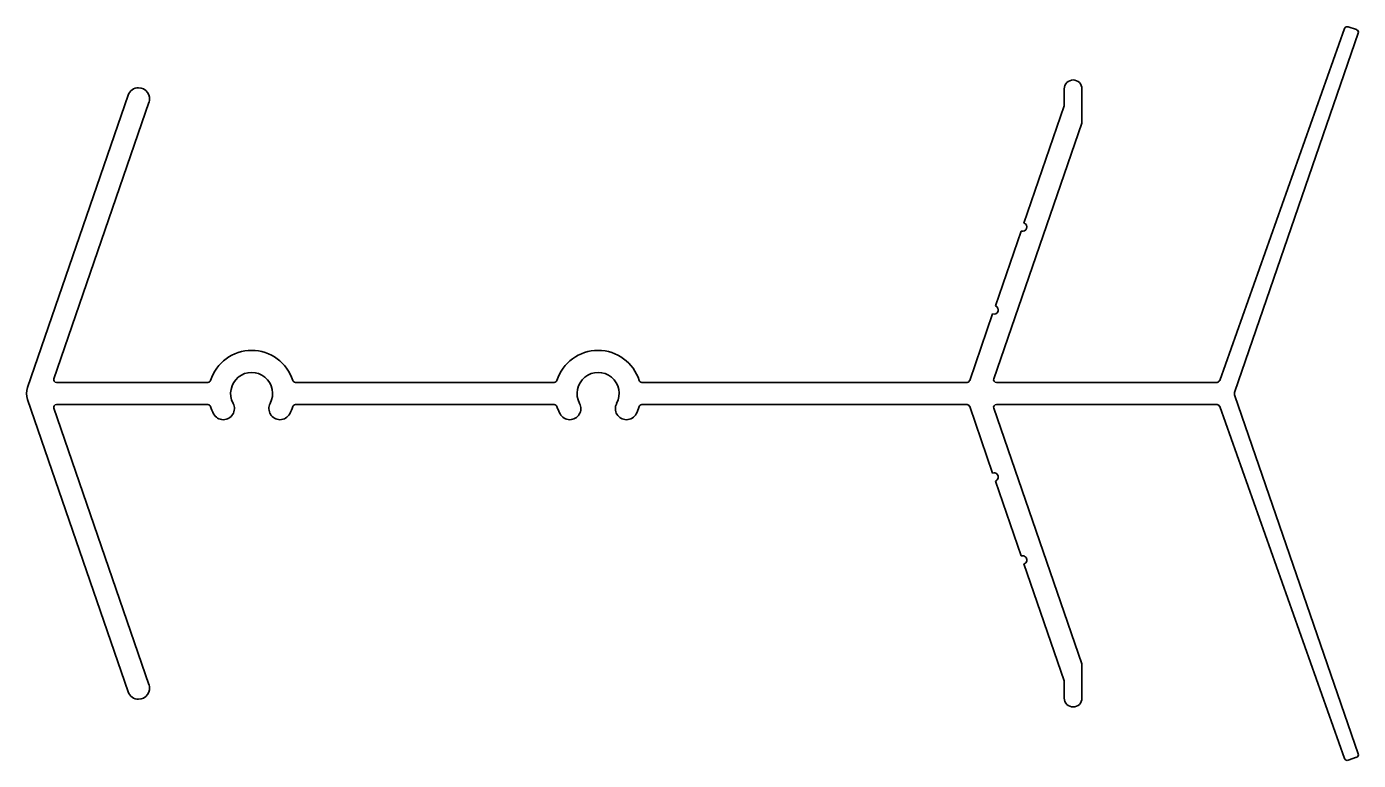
# Model space of a CAD drawing. Extents: x -53 to 68, y -34 to 33.
import ezdxf

# ---------------------------------------------------------------- set-up
doc = ezdxf.new("R2010")
doc.units = 0
doc.header["$MEASUREMENT"] = 0
doc.layers.add('Profile1', color=4, linetype='CONTINUOUS', lineweight=35)

msp = doc.modelspace()

# ---------------------------------------------------------------- linework, layer by layer
at = {"layer": 'Profile1', "color": 0}
for p, q in [((67.52, 32.33), (66.76, 32.59)), ((66.44, 32.44), (55.15, 0.6)), ((56.52, -0.38), (67.67, 32.01)), ((41.1, 26.98), (41.1, 25.43)), ((42.69, 23.97), (42.7, 26.97)), ((-43.53, 26.4), (-52.63, -0.03)), ((-50.24, 0.77), (-41.64, 25.75)), ((41.1, 25.43), (37.45, 14.84)), ((34.72, 0.77), (42.68, 23.88)), ((37.2, 14.12), (34.87, 7.35)), ((34.62, 6.63), (32.55, 0.61)), ((-36.32, 0.44), (-50, 0.44)), ((-5, 0.44), (-28.4, 0.44)), ((32.33, 0.44), (2.91, 0.44)), ((54.91, 0.44), (34.96, 0.44)), ((-52.63, -1.09), (-43.53, -27.52)), ((67.67, -33.13), (56.53, -0.78)), ((-41.64, -26.87), (-50.24, -1.89)), ((-50, -1.56), (-36.32, -1.56)), ((-28.4, -1.56), (-5, -1.56)), ((2.91, -1.56), (32.31, -1.56)), ((32.55, -1.73), (34.62, -7.76)), ((42.68, -25.01), (34.72, -1.89)), ((34.96, -1.56), (54.91, -1.56)), ((55.15, -1.73), (66.44, -33.56)), ((34.87, -8.48), (37.2, -15.25)), ((37.45, -15.97), (41.1, -26.55)), ((42.7, -28.1), (42.69, -25.09)), ((41.1, -26.55), (41.1, -28.1)), ((66.76, -33.71), (67.52, -33.45))]:
    msp.add_line(p, q, dxfattribs=at)
for centre, radius, start, end in [((66.68, 32.35), 0.25, 71, 160.5081), ((67.44, 32.09), 0.25, 341, 71), ((41.9, 26.98), 0.8, 359.8874, 179.8874), ((-42.58, 26.08), 1, 90, 161), ((-42.58, 26.08), 1, 341, 90), ((42.44, 23.97), 0.25, 341, 359.8874), ((37.33, 14.48), 0.381, 251, 71), ((34.75, 6.99), 0.381, 251, 71), ((-32.36, -0.56), 3.9, 17.53, 162.47), ((-1.04, -0.56), 3.9, 17.53, 162.47), ((-32.36, -0.56), 1.9, 331.9154, 208.0846), ((-1.04, -0.56), 1.9, 331.9154, 208.0846), ((-50, 0.69), 0.25, 161, 270), ((-36.32, 0.69), 0.25, 270, 342.47), ((-28.4, 0.69), 0.25, 197.53, 270), ((-5, 0.69), 0.25, 270, 342.47), ((2.91, 0.69), 0.25, 197.53, 270), ((32.31, 0.69), 0.25, 275.0116, 341), ((34.96, 0.69), 0.25, 161, 270.0055), ((54.91, 0.69), 0.25, 270.0055, 340.4674), ((-50.67, -0.56), 2.03, 164.8057, 195.1943), ((57.1, -0.56), 0.612, 162.9733, 200.9733), ((-50, -1.81), 0.25, 90, 199), ((-36.32, -1.81), 0.25, 17.53, 90), ((-32.36, -0.56), 3.9, 197.53, 208.0846), ((-34.92, -1.93), 1, 208.0846, 270), ((-34.92, -1.93), 1, 270, 28.0846), ((-29.8, -1.93), 1, 151.9154, 270), ((-29.8, -1.93), 1, 270, 331.9154), ((-32.36, -0.56), 3.9, 331.9154, 342.47), ((-28.4, -1.81), 0.25, 90, 162.47), ((-5, -1.81), 0.25, 17.53, 90), ((-1.04, -0.56), 3.9, 197.53, 208.0846), ((-3.6, -1.93), 1, 208.0846, 270), ((-3.6, -1.93), 1, 270, 28.0846), ((1.52, -1.93), 1, 151.9154, 270), ((1.52, -1.93), 1, 270, 331.9154), ((-1.04, -0.56), 3.9, 331.9154, 342.47), ((2.91, -1.81), 0.25, 90, 162.47), ((32.31, -1.81), 0.25, 19, 90), ((34.96, -1.81), 0.25, 90.0055, 199), ((54.91, -1.81), 0.25, 19.5326, 90.0055), ((34.75, -8.12), 0.381, 289, 109), ((37.33, -15.61), 0.381, 289, 109), ((42.44, -25.09), 0.25, 0.1126, 19), ((-42.58, -27.2), 1, 199, 270), ((-42.58, -27.2), 1, 270, 19), ((41.9, -28.1), 0.8, 180.1126, 0.1126), ((66.68, -33.48), 0.25, 199.5732, 289), ((67.44, -33.22), 0.25, 289, 19)]:
    msp.add_arc(centre, radius, start, end, dxfattribs=at)

doc.saveas('drawing.dxf')
